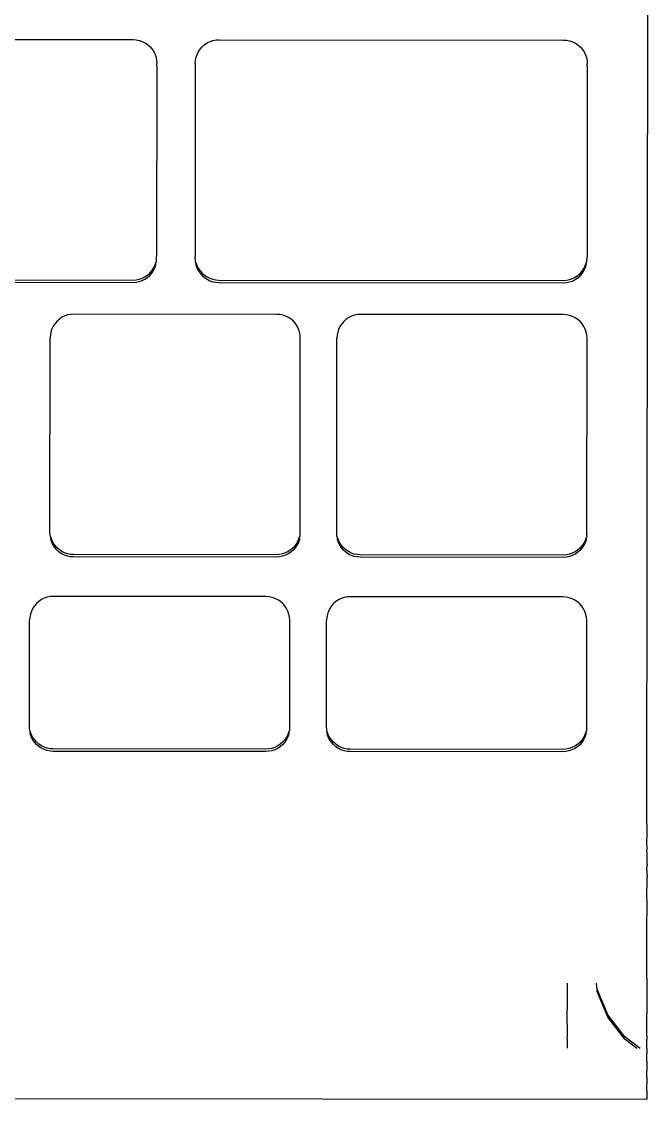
# Model space of a CAD drawing. Header units: millimetres. Extents: x 5625199 to 7433318, y -3316392 to -2552493.
# Drawn here: x 5806130.1 to 5806171.4, y -2585691.1 to -2585620.1 of the extents above; entities that cross this region are included whole.
import ezdxf

# ---------------------------------------------------------------- set-up
doc = ezdxf.new("R2010")
doc.units = ezdxf.units.MM
doc.layers.add('PL-活动家具', color=15, linetype='Continuous')

# ---------------------------------------------------------------- blocks, each defined once
blk = doc.blocks.new('GW21')
for p, q in [((5240547.268, -2566415.779), (5240547.366, -2566309.603)), ((5240500.046, -2566364.456), (5240513.419, -2566364.467)), ((5240513.419, -2566364.467), (5240513.622, -2566364.481)), ((5240513.622, -2566364.481), (5240513.822, -2566364.521)), ((5240513.822, -2566364.521), (5240514.014, -2566364.587)), ((5240514.014, -2566364.587), (5240514.197, -2566364.677)), ((5240514.197, -2566364.677), (5240514.366, -2566364.791)), ((5240518.124, -2566364.795), (5240518.295, -2566364.681)), ((5240518.295, -2566364.681), (5240518.479, -2566364.591)), ((5240518.479, -2566364.591), (5240518.674, -2566364.525)), ((5240518.674, -2566364.525), (5240518.875, -2566364.485)), ((5240518.875, -2566364.485), (5240519.081, -2566364.472)), ((5240519.081, -2566364.472), (5240541.767, -2566364.491)), ((5240541.767, -2566364.491), (5240541.972, -2566364.505)), ((5240541.972, -2566364.505), (5240542.173, -2566364.545)), ((5240542.173, -2566364.545), (5240542.368, -2566364.611)), ((5240542.368, -2566364.611), (5240542.552, -2566364.702)), ((5240542.552, -2566364.702), (5240542.723, -2566364.816)), ((5240514.366, -2566364.791), (5240514.519, -2566364.927)), ((5240514.519, -2566364.927), (5240514.653, -2566365.081)), ((5240514.653, -2566365.081), (5240514.766, -2566365.251)), ((5240514.766, -2566365.251), (5240514.855, -2566365.435)), ((5240514.855, -2566365.435), (5240514.921, -2566365.629)), ((5240517.562, -2566365.631), (5240517.628, -2566365.437)), ((5240517.628, -2566365.437), (5240517.719, -2566365.254)), ((5240517.719, -2566365.254), (5240517.834, -2566365.083)), ((5240517.834, -2566365.083), (5240517.969, -2566364.93)), ((5240517.969, -2566364.93), (5240518.124, -2566364.795)), ((5240542.723, -2566364.816), (5240542.877, -2566364.951)), ((5240542.877, -2566364.951), (5240543.013, -2566365.105)), ((5240543.013, -2566365.105), (5240543.127, -2566365.275)), ((5240543.127, -2566365.275), (5240543.217, -2566365.459)), ((5240543.217, -2566365.459), (5240543.283, -2566365.653)), ((5240514.921, -2566365.629), (5240514.96, -2566365.83)), ((5240514.96, -2566365.83), (5240514.973, -2566366.034)), ((5240514.974, -2566366.19), (5240514.961, -2566378.728)), ((5240514.974, -2566366.19), (5240514.973, -2566366.034)), ((5240517.508, -2566366.036), (5240517.496, -2566378.73)), ((5240517.508, -2566366.036), (5240517.522, -2566365.832)), ((5240517.522, -2566365.832), (5240517.562, -2566365.631)), ((5240543.283, -2566365.653), (5240543.323, -2566365.854)), ((5240543.323, -2566365.854), (5240543.336, -2566366.058)), ((5240543.337, -2566366.214), (5240543.336, -2566366.058)), ((5240543.337, -2566366.214), (5240543.324, -2566378.752)), ((5240514.948, -2566378.932), (5240514.962, -2566378.884)), ((5240514.949, -2566379.088), (5240514.948, -2566378.932)), ((5240514.962, -2566378.884), (5240514.961, -2566378.728)), ((5240517.497, -2566378.886), (5240517.496, -2566378.73)), ((5240517.497, -2566378.886), (5240517.509, -2566378.934)), ((5240517.509, -2566378.934), (5240517.51, -2566379.09)), ((5240543.311, -2566378.956), (5240543.325, -2566378.908)), ((5240543.312, -2566379.113), (5240543.311, -2566378.956)), ((5240543.325, -2566378.908), (5240543.324, -2566378.752)), ((5240514.639, -2566379.68), (5240514.752, -2566379.51)), ((5240514.64, -2566379.837), (5240514.753, -2566379.666)), ((5240514.752, -2566379.51), (5240514.842, -2566379.327)), ((5240514.753, -2566379.666), (5240514.843, -2566379.483)), ((5240514.842, -2566379.327), (5240514.908, -2566379.133)), ((5240514.843, -2566379.483), (5240514.909, -2566379.289)), ((5240514.908, -2566379.133), (5240514.949, -2566379.088)), ((5240514.909, -2566379.289), (5240514.908, -2566379.133)), ((5240517.51, -2566379.09), (5240517.549, -2566379.135)), ((5240517.549, -2566379.135), (5240517.615, -2566379.329)), ((5240517.549, -2566379.135), (5240517.55, -2566379.291)), ((5240517.55, -2566379.291), (5240517.616, -2566379.485)), ((5240517.615, -2566379.329), (5240517.706, -2566379.513)), ((5240517.616, -2566379.485), (5240517.707, -2566379.669)), ((5240517.706, -2566379.513), (5240517.82, -2566379.683)), ((5240517.707, -2566379.669), (5240517.821, -2566379.839)), ((5240542.999, -2566379.705), (5240543.113, -2566379.535)), ((5240543.113, -2566379.535), (5240543.204, -2566379.351)), ((5240543.114, -2566379.691), (5240543.205, -2566379.507)), ((5240543.204, -2566379.351), (5240543.27, -2566379.157)), ((5240543.205, -2566379.507), (5240543.271, -2566379.313)), ((5240543.27, -2566379.157), (5240543.312, -2566379.113)), ((5240543.271, -2566379.313), (5240543.27, -2566379.157)), ((5240500.031, -2566380.28), (5240513.404, -2566380.292)), ((5240513.404, -2566380.292), (5240513.607, -2566380.279)), ((5240513.607, -2566380.279), (5240513.807, -2566380.239)), ((5240513.807, -2566380.239), (5240514, -2566380.173)), ((5240513.808, -2566380.395), (5240514, -2566380.329)), ((5240514, -2566380.173), (5240514.182, -2566380.083)), ((5240514, -2566380.329), (5240514.183, -2566380.239)), ((5240514.182, -2566380.083), (5240514.352, -2566379.969)), ((5240514.183, -2566380.239), (5240514.352, -2566380.125)), ((5240514.352, -2566379.969), (5240514.505, -2566379.834)), ((5240514.352, -2566380.125), (5240514.505, -2566379.99)), ((5240514.505, -2566379.834), (5240514.639, -2566379.68)), ((5240514.505, -2566379.99), (5240514.64, -2566379.837)), ((5240517.82, -2566379.683), (5240517.955, -2566379.837)), ((5240517.821, -2566379.839), (5240517.956, -2566379.993)), ((5240517.955, -2566379.837), (5240518.11, -2566379.972)), ((5240517.956, -2566379.993), (5240518.11, -2566380.129)), ((5240518.11, -2566379.972), (5240518.28, -2566380.086)), ((5240518.11, -2566380.129), (5240518.281, -2566380.242)), ((5240518.28, -2566380.086), (5240518.465, -2566380.177)), ((5240518.281, -2566380.242), (5240518.465, -2566380.333)), ((5240518.465, -2566380.177), (5240518.659, -2566380.243)), ((5240518.465, -2566380.333), (5240518.66, -2566380.399)), ((5240518.659, -2566380.243), (5240518.861, -2566380.283)), ((5240518.861, -2566380.283), (5240519.066, -2566380.297)), ((5240519.066, -2566380.297), (5240541.752, -2566380.316)), ((5240541.752, -2566380.316), (5240541.957, -2566380.303)), ((5240541.957, -2566380.303), (5240542.159, -2566380.263)), ((5240542.159, -2566380.263), (5240542.353, -2566380.198)), ((5240542.159, -2566380.419), (5240542.354, -2566380.354)), ((5240542.353, -2566380.198), (5240542.538, -2566380.107)), ((5240542.354, -2566380.354), (5240542.538, -2566380.263)), ((5240542.538, -2566380.107), (5240542.709, -2566379.994)), ((5240542.538, -2566380.263), (5240542.709, -2566380.15)), ((5240542.709, -2566379.994), (5240542.863, -2566379.859)), ((5240542.709, -2566380.15), (5240542.864, -2566380.015)), ((5240542.863, -2566379.859), (5240542.999, -2566379.705)), ((5240542.864, -2566380.015), (5240543, -2566379.861)), ((5240543, -2566379.861), (5240543.114, -2566379.691)), ((5240500.032, -2566380.437), (5240513.405, -2566380.448)), ((5240513.405, -2566380.448), (5240513.608, -2566380.435)), ((5240513.608, -2566380.435), (5240513.808, -2566380.395)), ((5240518.66, -2566380.399), (5240518.861, -2566380.439)), ((5240518.861, -2566380.439), (5240519.067, -2566380.453)), ((5240519.067, -2566380.453), (5240541.753, -2566380.472)), ((5240541.753, -2566380.472), (5240541.958, -2566380.459)), ((5240541.958, -2566380.459), (5240542.159, -2566380.419)), ((5240508.266, -2566383.148), (5240508.153, -2566383.318)), ((5240508.4, -2566382.994), (5240508.266, -2566383.148)), ((5240508.553, -2566382.859), (5240508.4, -2566382.994)), ((5240508.722, -2566382.745), (5240508.553, -2566382.859)), ((5240508.905, -2566382.655), (5240508.722, -2566382.745)), ((5240509.098, -2566382.589), (5240508.905, -2566382.655)), ((5240509.297, -2566382.55), (5240509.098, -2566382.589)), ((5240509.5, -2566382.536), (5240509.297, -2566382.55)), ((5240522.873, -2566382.548), (5240509.5, -2566382.536)), ((5240523.076, -2566382.561), (5240522.873, -2566382.548)), ((5240523.276, -2566382.601), (5240523.076, -2566382.561)), ((5240523.468, -2566382.667), (5240523.276, -2566382.601)), ((5240523.651, -2566382.758), (5240523.468, -2566382.667)), ((5240523.82, -2566382.872), (5240523.651, -2566382.758)), ((5240523.973, -2566383.007), (5240523.82, -2566382.872)), ((5240524.107, -2566383.161), (5240523.973, -2566383.007)), ((5240524.22, -2566383.332), (5240524.107, -2566383.161)), ((5240527.158, -2566383.164), (5240527.045, -2566383.334)), ((5240527.292, -2566383.01), (5240527.158, -2566383.164)), ((5240527.445, -2566382.875), (5240527.292, -2566383.01)), ((5240527.614, -2566382.762), (5240527.445, -2566382.875)), ((5240527.797, -2566382.671), (5240527.614, -2566382.762)), ((5240527.99, -2566382.606), (5240527.797, -2566382.671)), ((5240528.189, -2566382.566), (5240527.99, -2566382.606)), ((5240528.392, -2566382.553), (5240528.189, -2566382.566)), ((5240541.765, -2566382.564), (5240528.392, -2566382.553)), ((5240541.968, -2566382.578), (5240541.765, -2566382.564)), ((5240542.168, -2566382.618), (5240541.968, -2566382.578)), ((5240542.36, -2566382.684), (5240542.168, -2566382.618)), ((5240542.543, -2566382.774), (5240542.36, -2566382.684)), ((5240542.712, -2566382.888), (5240542.543, -2566382.774)), ((5240542.865, -2566383.023), (5240542.712, -2566382.888)), ((5240542.999, -2566383.178), (5240542.865, -2566383.023)), ((5240543.112, -2566383.348), (5240542.999, -2566383.178)), ((5240507.957, -2566383.896), (5240507.943, -2566384.1)), ((5240507.997, -2566383.695), (5240507.957, -2566383.896)), ((5240508.062, -2566383.501), (5240507.997, -2566383.695)), ((5240508.153, -2566383.318), (5240508.062, -2566383.501)), ((5240524.309, -2566383.515), (5240524.22, -2566383.332)), ((5240524.375, -2566383.709), (5240524.309, -2566383.515)), ((5240524.414, -2566383.91), (5240524.375, -2566383.709)), ((5240524.427, -2566384.115), (5240524.414, -2566383.91)), ((5240526.849, -2566383.912), (5240526.835, -2566384.117)), ((5240526.889, -2566383.712), (5240526.849, -2566383.912)), ((5240526.954, -2566383.518), (5240526.889, -2566383.712)), ((5240527.045, -2566383.334), (5240526.954, -2566383.518)), ((5240543.201, -2566383.532), (5240543.112, -2566383.348)), ((5240543.267, -2566383.726), (5240543.201, -2566383.532)), ((5240543.306, -2566383.926), (5240543.267, -2566383.726)), ((5240543.319, -2566384.131), (5240543.306, -2566383.926)), ((5240507.931, -2566396.794), (5240507.943, -2566384.1)), ((5240524.415, -2566396.808), (5240524.428, -2566384.271)), ((5240524.428, -2566384.271), (5240524.427, -2566384.115)), ((5240526.824, -2566396.811), (5240526.835, -2566384.117)), ((5240543.307, -2566396.825), (5240543.32, -2566384.287)), ((5240543.32, -2566384.287), (5240543.319, -2566384.131)), ((5240507.932, -2566396.95), (5240507.931, -2566396.794)), ((5240507.945, -2566396.999), (5240507.932, -2566396.95)), ((5240507.945, -2566397.155), (5240507.945, -2566396.999)), ((5240507.984, -2566397.2), (5240507.945, -2566397.155)), ((5240508.049, -2566397.393), (5240507.984, -2566397.2)), ((5240507.985, -2566397.356), (5240507.984, -2566397.2)), ((5240508.05, -2566397.55), (5240507.985, -2566397.356)), ((5240508.139, -2566397.577), (5240508.049, -2566397.393)), ((5240524.296, -2566397.407), (5240524.206, -2566397.591)), ((5240524.362, -2566397.214), (5240524.296, -2566397.407)), ((5240524.363, -2566397.37), (5240524.297, -2566397.564)), ((5240524.403, -2566397.169), (5240524.362, -2566397.214)), ((5240524.362, -2566397.214), (5240524.363, -2566397.37)), ((5240524.416, -2566396.965), (5240524.402, -2566397.013)), ((5240524.402, -2566397.013), (5240524.403, -2566397.169)), ((5240524.416, -2566396.965), (5240524.415, -2566396.808)), ((5240526.824, -2566396.967), (5240526.824, -2566396.811)), ((5240526.837, -2566397.015), (5240526.824, -2566396.967)), ((5240526.837, -2566397.171), (5240526.837, -2566397.015)), ((5240526.876, -2566397.216), (5240526.837, -2566397.171)), ((5240526.941, -2566397.41), (5240526.876, -2566397.216)), ((5240526.877, -2566397.372), (5240526.876, -2566397.216)), ((5240526.942, -2566397.566), (5240526.877, -2566397.372)), ((5240527.031, -2566397.593), (5240526.941, -2566397.41)), ((5240543.254, -2566397.23), (5240543.188, -2566397.424)), ((5240543.255, -2566397.386), (5240543.189, -2566397.58)), ((5240543.295, -2566397.185), (5240543.254, -2566397.23)), ((5240543.254, -2566397.23), (5240543.255, -2566397.386)), ((5240543.308, -2566396.981), (5240543.294, -2566397.029)), ((5240543.294, -2566397.029), (5240543.295, -2566397.185)), ((5240543.308, -2566396.981), (5240543.307, -2566396.825)), ((5240508.14, -2566397.733), (5240508.05, -2566397.55)), ((5240508.252, -2566397.748), (5240508.139, -2566397.577)), ((5240508.253, -2566397.904), (5240508.14, -2566397.733)), ((5240508.386, -2566397.902), (5240508.252, -2566397.748)), ((5240508.387, -2566398.058), (5240508.253, -2566397.904)), ((5240508.539, -2566398.037), (5240508.386, -2566397.902)), ((5240508.54, -2566398.193), (5240508.387, -2566398.058)), ((5240508.708, -2566398.151), (5240508.539, -2566398.037)), ((5240523.806, -2566398.05), (5240523.636, -2566398.164)), ((5240523.959, -2566397.915), (5240523.806, -2566398.05)), ((5240523.96, -2566398.071), (5240523.806, -2566398.206)), ((5240524.093, -2566397.761), (5240523.959, -2566397.915)), ((5240524.094, -2566397.917), (5240523.96, -2566398.071)), ((5240524.206, -2566397.591), (5240524.093, -2566397.761)), ((5240524.207, -2566397.747), (5240524.094, -2566397.917)), ((5240524.297, -2566397.564), (5240524.207, -2566397.747)), ((5240527.032, -2566397.75), (5240526.942, -2566397.566)), ((5240527.144, -2566397.764), (5240527.031, -2566397.593)), ((5240527.145, -2566397.92), (5240527.032, -2566397.75)), ((5240527.278, -2566397.918), (5240527.144, -2566397.764)), ((5240527.279, -2566398.074), (5240527.145, -2566397.92)), ((5240527.431, -2566398.053), (5240527.278, -2566397.918)), ((5240527.432, -2566398.209), (5240527.279, -2566398.074)), ((5240527.6, -2566398.167), (5240527.431, -2566398.053)), ((5240542.698, -2566398.066), (5240542.528, -2566398.18)), ((5240542.851, -2566397.931), (5240542.698, -2566398.066)), ((5240542.852, -2566398.087), (5240542.698, -2566398.222)), ((5240542.985, -2566397.777), (5240542.851, -2566397.931)), ((5240542.986, -2566397.934), (5240542.852, -2566398.087)), ((5240543.098, -2566397.607), (5240542.985, -2566397.777)), ((5240543.099, -2566397.763), (5240542.986, -2566397.934)), ((5240543.188, -2566397.424), (5240543.098, -2566397.607)), ((5240543.189, -2566397.58), (5240543.099, -2566397.763)), ((5240508.709, -2566398.307), (5240508.54, -2566398.193)), ((5240508.89, -2566398.241), (5240508.708, -2566398.151)), ((5240508.891, -2566398.398), (5240508.709, -2566398.307)), ((5240509.083, -2566398.307), (5240508.89, -2566398.241)), ((5240509.084, -2566398.464), (5240508.891, -2566398.398)), ((5240509.283, -2566398.348), (5240509.083, -2566398.307)), ((5240509.283, -2566398.504), (5240509.084, -2566398.464)), ((5240509.486, -2566398.361), (5240509.283, -2566398.348)), ((5240509.486, -2566398.517), (5240509.283, -2566398.504)), ((5240522.858, -2566398.373), (5240509.486, -2566398.361)), ((5240522.859, -2566398.529), (5240509.486, -2566398.517)), ((5240523.061, -2566398.359), (5240522.858, -2566398.373)), ((5240523.062, -2566398.516), (5240522.859, -2566398.529)), ((5240523.261, -2566398.32), (5240523.061, -2566398.359)), ((5240523.262, -2566398.476), (5240523.062, -2566398.516)), ((5240523.454, -2566398.254), (5240523.261, -2566398.32)), ((5240523.455, -2566398.41), (5240523.262, -2566398.476)), ((5240523.636, -2566398.164), (5240523.454, -2566398.254)), ((5240523.637, -2566398.32), (5240523.455, -2566398.41)), ((5240523.806, -2566398.206), (5240523.637, -2566398.32)), ((5240527.601, -2566398.323), (5240527.432, -2566398.209)), ((5240527.782, -2566398.258), (5240527.6, -2566398.167)), ((5240527.783, -2566398.414), (5240527.601, -2566398.323)), ((5240527.975, -2566398.324), (5240527.782, -2566398.258)), ((5240527.976, -2566398.48), (5240527.783, -2566398.414)), ((5240528.175, -2566398.364), (5240527.975, -2566398.324)), ((5240528.175, -2566398.52), (5240527.976, -2566398.48)), ((5240528.378, -2566398.377), (5240528.175, -2566398.364)), ((5240528.378, -2566398.533), (5240528.175, -2566398.52)), ((5240541.75, -2566398.389), (5240528.378, -2566398.377)), ((5240541.751, -2566398.545), (5240528.378, -2566398.533)), ((5240541.953, -2566398.376), (5240541.75, -2566398.389)), ((5240541.954, -2566398.532), (5240541.751, -2566398.545)), ((5240542.153, -2566398.336), (5240541.953, -2566398.376)), ((5240542.154, -2566398.492), (5240541.954, -2566398.532)), ((5240542.346, -2566398.27), (5240542.153, -2566398.336)), ((5240542.347, -2566398.426), (5240542.154, -2566398.492)), ((5240542.528, -2566398.18), (5240542.346, -2566398.27)), ((5240542.529, -2566398.336), (5240542.347, -2566398.426)), ((5240542.698, -2566398.222), (5240542.529, -2566398.336)), ((5240507.048, -2566401.574), (5240506.913, -2566401.728)), ((5240507.203, -2566401.439), (5240507.048, -2566401.574)), ((5240507.374, -2566401.326), (5240507.203, -2566401.439)), ((5240507.558, -2566401.235), (5240507.374, -2566401.326)), ((5240507.753, -2566401.17), (5240507.558, -2566401.235)), ((5240507.955, -2566401.13), (5240507.753, -2566401.17)), ((5240508.16, -2566401.117), (5240507.955, -2566401.13)), ((5240522.163, -2566401.129), (5240508.16, -2566401.117)), ((5240522.368, -2566401.142), (5240522.163, -2566401.129)), ((5240522.569, -2566401.182), (5240522.368, -2566401.142)), ((5240522.764, -2566401.248), (5240522.569, -2566401.182)), ((5240522.948, -2566401.339), (5240522.764, -2566401.248)), ((5240523.119, -2566401.453), (5240522.948, -2566401.339)), ((5240523.273, -2566401.588), (5240523.119, -2566401.453)), ((5240523.408, -2566401.742), (5240523.273, -2566401.588)), ((5240526.618, -2566401.591), (5240526.483, -2566401.745)), ((5240526.773, -2566401.456), (5240526.618, -2566401.591)), ((5240526.944, -2566401.342), (5240526.773, -2566401.456)), ((5240527.128, -2566401.252), (5240526.944, -2566401.342)), ((5240527.323, -2566401.186), (5240527.128, -2566401.252)), ((5240527.524, -2566401.147), (5240527.323, -2566401.186)), ((5240527.73, -2566401.133), (5240527.524, -2566401.147)), ((5240541.732, -2566401.145), (5240527.73, -2566401.133)), ((5240541.937, -2566401.159), (5240541.732, -2566401.145)), ((5240542.139, -2566401.199), (5240541.937, -2566401.159)), ((5240542.333, -2566401.265), (5240542.139, -2566401.199)), ((5240542.518, -2566401.356), (5240542.333, -2566401.265)), ((5240542.688, -2566401.47), (5240542.518, -2566401.356)), ((5240542.843, -2566401.605), (5240542.688, -2566401.47)), ((5240542.978, -2566401.759), (5240542.843, -2566401.605)), ((5240506.641, -2566402.276), (5240506.601, -2566402.476)), ((5240506.707, -2566402.082), (5240506.641, -2566402.276)), ((5240506.798, -2566401.898), (5240506.707, -2566402.082)), ((5240506.913, -2566401.728), (5240506.798, -2566401.898)), ((5240523.522, -2566401.912), (5240523.408, -2566401.742)), ((5240523.613, -2566402.096), (5240523.522, -2566401.912)), ((5240523.679, -2566402.29), (5240523.613, -2566402.096)), ((5240523.719, -2566402.491), (5240523.679, -2566402.29)), ((5240526.211, -2566402.292), (5240526.171, -2566402.493)), ((5240526.277, -2566402.098), (5240526.211, -2566402.292)), ((5240526.368, -2566401.915), (5240526.277, -2566402.098)), ((5240526.483, -2566401.745), (5240526.368, -2566401.915)), ((5240543.092, -2566401.929), (5240542.978, -2566401.759)), ((5240543.183, -2566402.113), (5240543.092, -2566401.929)), ((5240543.249, -2566402.307), (5240543.183, -2566402.113)), ((5240543.289, -2566402.508), (5240543.249, -2566402.307)), ((5240506.582, -2566409.745), (5240506.587, -2566402.681)), ((5240506.601, -2566402.476), (5240506.587, -2566402.681)), ((5240523.732, -2566402.695), (5240523.719, -2566402.491)), ((5240523.726, -2566409.604), (5240523.733, -2566402.852)), ((5240523.733, -2566402.852), (5240523.732, -2566402.695)), ((5240526.151, -2566409.762), (5240526.157, -2566402.697)), ((5240526.171, -2566402.493), (5240526.157, -2566402.697)), ((5240543.302, -2566402.712), (5240543.289, -2566402.508)), ((5240543.295, -2566409.621), (5240543.303, -2566402.868)), ((5240543.303, -2566402.868), (5240543.302, -2566402.712)), ((5240506.594, -2566409.793), (5240506.582, -2566409.745)), ((5240506.595, -2566409.95), (5240506.594, -2566409.793)), ((5240506.634, -2566409.994), (5240506.595, -2566409.95)), ((5240506.7, -2566410.188), (5240506.634, -2566409.994)), ((5240506.635, -2566410.151), (5240506.634, -2566409.994)), ((5240506.701, -2566410.344), (5240506.635, -2566410.151)), ((5240523.672, -2566410.009), (5240523.606, -2566410.203)), ((5240523.673, -2566410.165), (5240523.606, -2566410.359)), ((5240523.713, -2566409.964), (5240523.672, -2566410.009)), ((5240523.672, -2566410.009), (5240523.673, -2566410.165)), ((5240523.726, -2566409.76), (5240523.712, -2566409.808)), ((5240523.712, -2566409.808), (5240523.713, -2566409.964)), ((5240523.726, -2566409.76), (5240523.726, -2566409.604)), ((5240526.164, -2566409.81), (5240526.151, -2566409.762)), ((5240526.165, -2566409.966), (5240526.164, -2566409.81)), ((5240526.204, -2566410.011), (5240526.165, -2566409.966)), ((5240526.27, -2566410.205), (5240526.204, -2566410.011)), ((5240526.205, -2566410.167), (5240526.204, -2566410.011)), ((5240526.27, -2566410.361), (5240526.205, -2566410.167)), ((5240543.242, -2566410.026), (5240543.175, -2566410.22)), ((5240543.283, -2566409.981), (5240543.242, -2566410.026)), ((5240543.242, -2566410.026), (5240543.242, -2566410.182)), ((5240543.296, -2566409.777), (5240543.282, -2566409.825)), ((5240543.282, -2566409.825), (5240543.283, -2566409.981)), ((5240543.296, -2566409.777), (5240543.295, -2566409.621)), ((5240506.791, -2566410.372), (5240506.7, -2566410.188)), ((5240506.791, -2566410.528), (5240506.701, -2566410.344)), ((5240506.905, -2566410.542), (5240506.791, -2566410.372)), ((5240506.905, -2566410.699), (5240506.791, -2566410.528)), ((5240507.04, -2566410.696), (5240506.905, -2566410.542)), ((5240507.041, -2566410.853), (5240506.905, -2566410.699)), ((5240507.194, -2566410.832), (5240507.04, -2566410.696)), ((5240507.195, -2566410.988), (5240507.041, -2566410.853)), ((5240507.365, -2566410.946), (5240507.194, -2566410.832)), ((5240523.11, -2566410.845), (5240522.939, -2566410.959)), ((5240523.264, -2566410.71), (5240523.11, -2566410.845)), ((5240523.265, -2566410.867), (5240523.111, -2566411.001)), ((5240523.4, -2566410.557), (5240523.264, -2566410.71)), ((5240523.401, -2566410.713), (5240523.265, -2566410.867)), ((5240523.514, -2566410.386), (5240523.4, -2566410.557)), ((5240523.515, -2566410.543), (5240523.401, -2566410.713)), ((5240523.606, -2566410.203), (5240523.514, -2566410.386)), ((5240523.606, -2566410.359), (5240523.515, -2566410.543)), ((5240526.36, -2566410.389), (5240526.27, -2566410.205)), ((5240526.361, -2566410.545), (5240526.27, -2566410.361)), ((5240526.474, -2566410.559), (5240526.36, -2566410.389)), ((5240526.475, -2566410.715), (5240526.361, -2566410.545)), ((5240526.61, -2566410.713), (5240526.474, -2566410.559)), ((5240526.61, -2566410.869), (5240526.475, -2566410.715)), ((5240526.764, -2566410.848), (5240526.61, -2566410.713)), ((5240526.765, -2566411.005), (5240526.61, -2566410.869)), ((5240526.935, -2566410.962), (5240526.764, -2566410.848)), ((5240542.68, -2566410.862), (5240542.509, -2566410.976)), ((5240542.834, -2566410.727), (5240542.68, -2566410.862)), ((5240542.835, -2566410.883), (5240542.68, -2566411.018)), ((5240542.97, -2566410.573), (5240542.834, -2566410.727)), ((5240542.971, -2566410.729), (5240542.835, -2566410.883)), ((5240543.084, -2566410.403), (5240542.97, -2566410.573)), ((5240543.085, -2566410.559), (5240542.971, -2566410.729)), ((5240543.175, -2566410.22), (5240543.084, -2566410.403)), ((5240543.176, -2566410.376), (5240543.085, -2566410.559)), ((5240543.242, -2566410.182), (5240543.176, -2566410.376)), ((5240507.366, -2566411.102), (5240507.195, -2566410.988)), ((5240507.549, -2566411.036), (5240507.365, -2566410.946)), ((5240507.55, -2566411.192), (5240507.366, -2566411.102)), ((5240507.744, -2566411.102), (5240507.549, -2566411.036)), ((5240507.745, -2566411.258), (5240507.55, -2566411.192)), ((5240507.945, -2566411.142), (5240507.744, -2566411.102)), ((5240507.946, -2566411.299), (5240507.745, -2566411.258)), ((5240508.15, -2566411.156), (5240507.945, -2566411.142)), ((5240508.151, -2566411.312), (5240507.946, -2566411.299)), ((5240522.153, -2566411.168), (5240508.15, -2566411.156)), ((5240522.154, -2566411.324), (5240508.151, -2566411.312)), ((5240522.358, -2566411.155), (5240522.153, -2566411.168)), ((5240522.359, -2566411.311), (5240522.154, -2566411.324)), ((5240522.56, -2566411.115), (5240522.358, -2566411.155)), ((5240522.561, -2566411.271), (5240522.359, -2566411.311)), ((5240522.754, -2566411.049), (5240522.56, -2566411.115)), ((5240522.755, -2566411.205), (5240522.561, -2566411.271)), ((5240522.939, -2566410.959), (5240522.754, -2566411.049)), ((5240522.94, -2566411.115), (5240522.755, -2566411.205)), ((5240523.111, -2566411.001), (5240522.94, -2566411.115)), ((5240526.936, -2566411.118), (5240526.765, -2566411.005)), ((5240527.119, -2566411.053), (5240526.935, -2566410.962)), ((5240527.12, -2566411.209), (5240526.936, -2566411.118)), ((5240527.314, -2566411.119), (5240527.119, -2566411.053)), ((5240527.314, -2566411.275), (5240527.12, -2566411.209)), ((5240527.515, -2566411.159), (5240527.314, -2566411.119)), ((5240527.516, -2566411.315), (5240527.314, -2566411.275)), ((5240527.72, -2566411.173), (5240527.515, -2566411.159)), ((5240527.721, -2566411.329), (5240527.516, -2566411.315)), ((5240541.723, -2566411.185), (5240527.72, -2566411.173)), ((5240541.724, -2566411.341), (5240527.721, -2566411.329)), ((5240541.928, -2566411.172), (5240541.723, -2566411.185)), ((5240541.929, -2566411.328), (5240541.724, -2566411.341)), ((5240542.13, -2566411.132), (5240541.928, -2566411.172)), ((5240542.13, -2566411.288), (5240541.929, -2566411.328)), ((5240542.324, -2566411.066), (5240542.13, -2566411.132)), ((5240542.325, -2566411.222), (5240542.13, -2566411.288)), ((5240542.509, -2566410.976), (5240542.324, -2566411.066)), ((5240542.509, -2566411.132), (5240542.325, -2566411.222)), ((5240542.68, -2566411.018), (5240542.509, -2566411.132)), ((5240547.268, -2566415.908), (5240547.268, -2566415.779)), ((5240547.269, -2566415.984), (5240547.268, -2566415.908)), ((5240547.27, -2566416.259), (5240547.269, -2566415.984)), ((5240547.271, -2566416.832), (5240547.27, -2566416.259)), ((5240547.269, -2566417.244), (5240547.268, -2566417.279)), ((5240547.269, -2566417.244), (5240547.271, -2566416.832)), ((5240547.266, -2566417.857), (5240547.27, -2566417.754)), ((5240547.272, -2566417.977), (5240547.266, -2566417.857)), ((5240547.27, -2566417.754), (5240547.268, -2566417.279)), ((5240547.271, -2566418.774), (5240547.272, -2566417.977)), ((5240547.271, -2566418.774), (5240547.264, -2566418.938)), ((5240547.267, -2566419.122), (5240547.264, -2566418.938)), ((5240547.267, -2566419.122), (5240547.268, -2566419.278)), ((5240547.268, -2566419.278), (5240547.272, -2566419.618)), ((5240547.27, -2566420.235), (5240547.272, -2566419.618)), ((5240547.261, -2566420.448), (5240547.27, -2566420.235)), ((5240547.271, -2566421.642), (5240547.261, -2566420.448)), ((5240547.259, -2566422.286), (5240547.27, -2566422.037)), ((5240547.27, -2566422.037), (5240547.271, -2566421.642)), ((5240547.269, -2566423.912), (5240547.259, -2566422.286)), ((5240547.256, -2566424.211), (5240547.268, -2566424.058)), ((5240547.267, -2566426.272), (5240547.256, -2566424.211)), ((5240547.268, -2566424.058), (5240547.269, -2566423.912)), ((5240547.255, -2566426.425), (5240547.254, -2566426.571)), ((5240547.267, -2566426.272), (5240547.255, -2566426.425)), ((5240542.023, -2566428.193), (5240542.025, -2566426.567)), ((5240543.988, -2566426.966), (5240543.935, -2566426.568)), ((5240544.688, -2566428.65), (5240543.988, -2566426.966)), ((5240543.989, -2566427.123), (5240543.988, -2566426.966)), ((5240544.689, -2566428.806), (5240543.989, -2566427.123)), ((5240547.254, -2566426.571), (5240547.264, -2566428.198)), ((5240542.013, -2566428.441), (5240542.023, -2566428.193)), ((5240542.021, -2566430.03), (5240542.013, -2566428.441)), ((5240547.253, -2566428.841), (5240547.265, -2566428.562)), ((5240547.264, -2566428.198), (5240547.254, -2566428.446)), ((5240547.254, -2566428.446), (5240547.265, -2566428.562)), ((5240545.802, -2566430.095), (5240544.688, -2566428.65)), ((5240545.803, -2566430.252), (5240544.689, -2566428.806)), ((5240547.262, -2566430.035), (5240547.253, -2566428.841)), ((5240542.012, -2566430.244), (5240542.021, -2566430.03)), ((5240547.262, -2566430.035), (5240547.253, -2566430.248)), ((5240542.012, -2566430.244), (5240542.02, -2566430.86)), ((5240546.809, -2566430.864), (5240545.802, -2566430.095)), ((5240546.605, -2566430.864), (5240545.803, -2566430.252)), ((5240547.252, -2566430.865), (5240547.262, -2566430.625)), ((5240547.262, -2566430.625), (5240547.253, -2566430.248)), ((5240547.252, -2566430.865), (5240547.256, -2566431.205)), ((5240547.256, -2566431.362), (5240547.256, -2566431.205)), ((5240547.26, -2566431.545), (5240547.256, -2566431.362)), ((5240547.253, -2566431.709), (5240547.26, -2566431.545)), ((5240547.253, -2566431.709), (5240547.26, -2566432.322)), ((5240547.252, -2566432.506), (5240547.26, -2566432.322)), ((5240547.258, -2566432.626), (5240547.252, -2566432.506)), ((5240547.253, -2566432.729), (5240547.258, -2566432.626)), ((5240547.253, -2566432.729), (5240547.256, -2566433.204)), ((5240547.252, -2566433.652), (5240547.257, -2566433.536)), ((5240547.254, -2566433.239), (5240547.256, -2566433.204)), ((5240547.257, -2566433.536), (5240547.254, -2566433.239)), ((5240547.253, -2566434.224), (5240267.755, -2566433.985)), ((5240547.252, -2566433.652), (5240547.255, -2566434.185)), ((5240547.253, -2566434.224), (5240547.255, -2566434.185))]:
    blk.add_line(p, q)

msp = doc.modelspace()

# ---------------------------------------------------------------- block references
at = {"layer": 'PL-活动家具', "color": 255}
msp.add_blockref('GW21', (565624.003, -19256.864), dxfattribs=at)

doc.saveas('drawing.dxf')
